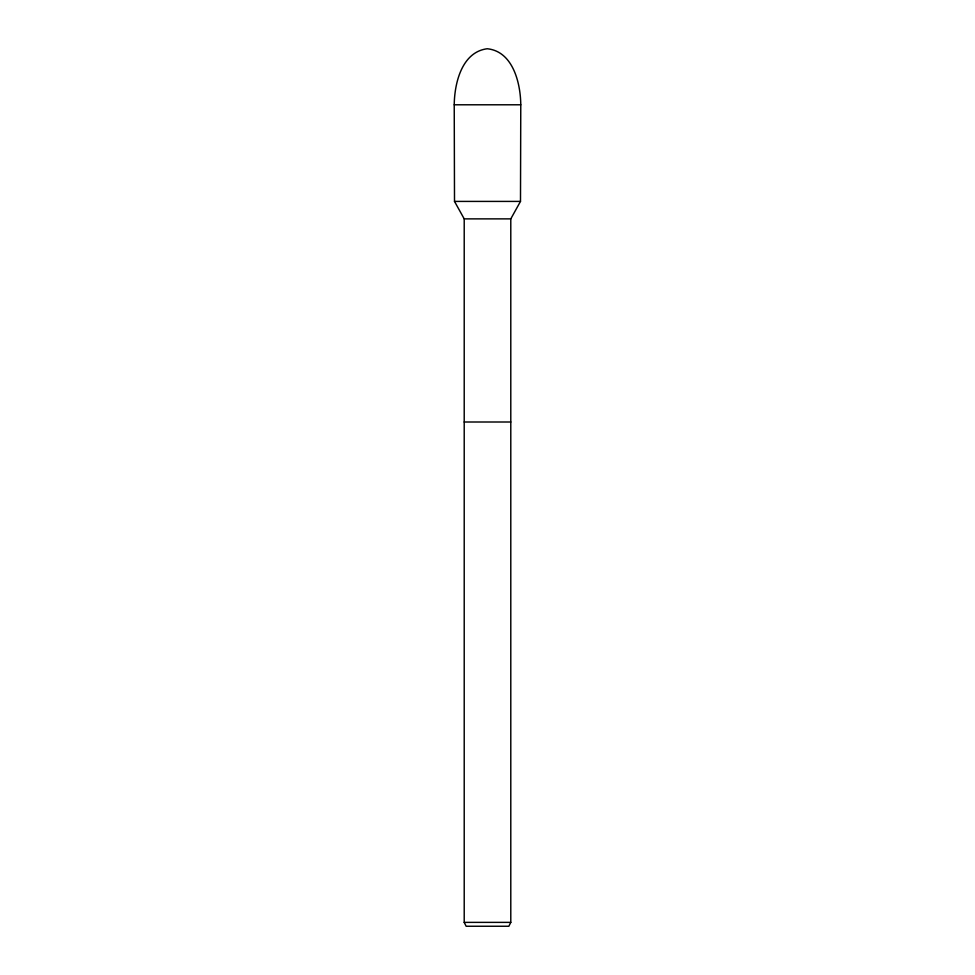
<?xml version="1.0" encoding="UTF-8"?>
<svg xmlns="http://www.w3.org/2000/svg" width="975" height="975" viewBox="0 0 975 975"><rect width="100%" height="100%" fill="white"/><g stroke="black" fill="none" stroke-linecap="round" stroke-linejoin="round"><path stroke-width="1.46" d="M520.492 201.411L520.772 104.788C520.565 83.155 512.984 51.358 487.232 48.75C461.821 51.98 454.484 83.241 454.228 104.788L454.508 201.411L464.21 218.875L464.21 922.374L466.148 926.25L508.852 926.25L510.79 922.374L510.79 218.875L520.492 201.411L454.508 201.411M454.228 104.788L520.772 104.788M464.21 218.875L510.79 218.875M464.21 422.004L510.79 422.004M464.21 922.374L510.79 922.374"/></g></svg>
